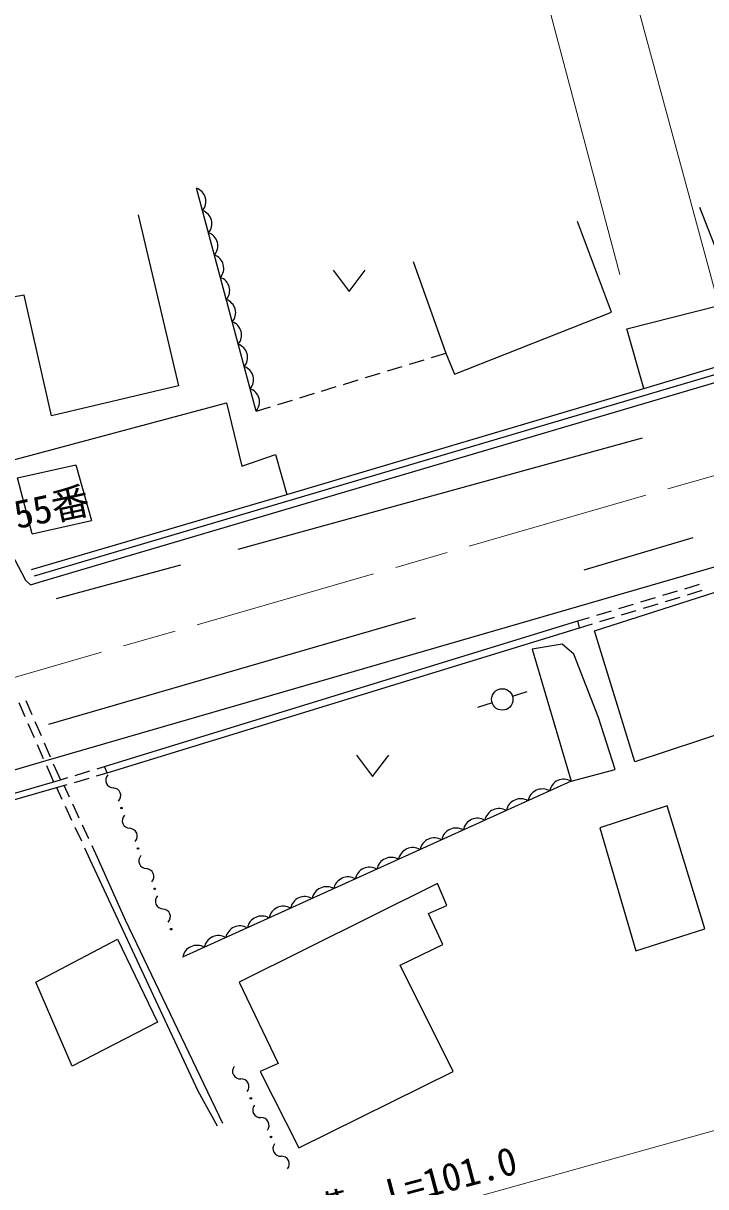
# Model space of a CAD drawing. Units: millimetres, scale not verified. Extents: x 40000 to 680000, y 20000 to 380000.
# Drawn here: x 114696 to 159266, y 244745 to 320764 of the extents above; entities that cross this region are included whole.
import ezdxf
from ezdxf.enums import TextEntityAlignment as Align

# ---------------------------------------------------------------- set-up
doc = ezdxf.new("R2010")
doc.units = ezdxf.units.MM
doc.header["$LTSCALE"] = 1000
doc.linetypes.add('CHAIN', pattern=[18.5, 12, -1.5, 3.5, -1.5])
for name, color, linetype, lineweight in [('M-BGD', 7, 'Continuous', 25), ('M-BMK', 2, 'CHAIN', 13), ('M-STR-HTXT', 7, 'Continuous', 13)]:
    doc.layers.add(name, color=color, linetype=linetype, lineweight=lineweight)
doc.styles.add('ＭＳ ゴシック', font='')
doc.styles.get('ＭＳ ゴシック').set_extended_font_data('MS Gothic')

msp = doc.modelspace()

# ---------------------------------------------------------------- linework, layer by layer
at = {"layer": 'M-BGD'}
for p, q in [((129900, 295424), (126013, 309985)), ((158861, 308751), (161824, 301131)), ((122200, 308243), (124825, 297067)), ((153104, 301893), (150902, 307820)), ((140150, 305195), (142291, 299212)), ((134928, 304638), (135978, 303238)), ((135978, 303238), (137028, 304638)), ((114750, 302994), (110940, 302317)), ((116528, 295120), (114750, 302994)), ((142859, 297829), (153104, 301893)), ((154120, 300793), (160131, 302317)), ((155220, 296898), (154120, 300793)), ((139921, 298488), (140877, 298780)), ((141355, 298926), (142291, 299212)), ((142291, 299212), (142859, 297829)), ((115434, 284650), (161316, 298253)), ((138486, 298049), (139442, 298341)), ((155220, 296898), (161147, 298676)), ((115954, 284306), (161401, 297745)), ((135617, 297172), (136574, 297464)), ((137052, 297611), (138008, 297903)), ((124825, 297067), (116528, 295120)), ((131913, 289979), (155220, 296898)), ((132748, 296295), (133705, 296587)), ((134183, 296733), (135139, 297026)), ((111532, 291564), (127958, 295967)), ((127958, 295967), (128974, 291818)), ((131314, 295856), (132270, 296149)), ((129900, 295424), (130836, 295710)), ((128720, 286399), (155136, 293681)), ((128974, 291818), (131175, 292580)), ((131175, 292580), (131913, 289979)), ((114326, 291056), (118136, 291903)), ((118136, 291903), (119159, 288265)), ((115284, 287405), (114326, 291056)), ((115223, 285084), (131913, 289979)), ((116189, 272599), (176641, 290125)), ((112125, 289532), (114834, 284367)), ((115284, 287405), (119159, 288265)), ((151326, 285045), (158438, 287161)), ((116866, 283182), (124994, 285383)), ((114834, 284367), (115167, 284071)), ((115167, 284071), (115954, 284306)), ((152003, 281065), (159875, 283587)), ((156460, 283388), (157418, 283677)), ((157897, 283821), (158854, 284110)), ((158080, 283421), (159037, 283713)), ((153588, 282521), (154546, 282810)), ((155024, 282955), (155982, 283243)), ((155211, 282544), (156167, 282836)), ((156646, 282982), (157602, 283274)), ((152152, 282088), (153110, 282377)), ((153776, 282106), (154733, 282398)), ((116358, 274969), (140319, 281912)), ((119999, 272202), (150914, 281714)), ((150914, 281714), (151674, 281944)), ((151027, 281266), (150914, 281714)), ((151027, 281266), (151864, 281522)), ((152342, 281668), (153298, 281960)), ((120182, 271791), (151027, 281266)), ((154628, 272514), (152003, 281065)), ((149893, 280198), (147926, 279875)), ((147926, 279875), (150479, 271244)), ((150648, 279541), (149893, 280198)), ((152257, 275393), (150648, 279541)), ((146645, 276794), (147598, 277097)), ((114401, 276383), (114802, 275467)), ((114854, 276508), (115255, 275592)), ((145311, 276370), (144358, 276068)), ((153358, 272006), (152257, 275393)), ((115002, 275009), (115403, 274093)), ((115455, 275134), (115856, 274217)), ((162102, 274986), (154628, 272514)), ((116057, 273759), (116458, 272843)), ((115604, 273635), (116004, 272719)), ((136461, 272945), (137511, 271545)), ((137511, 271545), (138561, 272945)), ((104674, 269212), (116189, 272599)), ((116205, 272260), (116667, 271204)), ((116658, 272385), (117120, 271329)), ((119521, 272057), (120008, 272204)), ((120182, 271791), (120008, 272204)), ((117120, 271329), (117607, 271476)), ((118044, 271165), (119004, 271446)), ((118085, 271621), (119042, 271912)), ((119484, 271586), (120182, 271791)), ((150479, 271244), (153358, 272006)), ((105098, 267857), (117120, 271329)), ((105098, 267434), (116866, 270821)), ((116866, 270821), (117565, 271025)), ((116866, 270821), (117221, 270060)), ((117334, 270972), (117689, 270211)), ((150479, 271244), (125105, 259747)), ((117432, 269606), (117854, 268700)), ((117900, 269758), (118322, 268852)), ((156744, 269635), (152342, 268196)), ((159200, 261592), (156744, 269635)), ((118533, 268398), (118955, 267492)), ((118065, 268247), (118488, 267340)), ((152342, 268196), (154712, 260153)), ((118699, 266887), (119053, 266126)), ((119167, 267039), (119521, 266278)), ((119053, 266126), (126095, 251009)), ((119521, 266278), (121354, 262185)), ((141758, 264555), (128804, 258121)), ((142351, 263116), (141758, 264555)), ((141166, 262608), (142351, 263116)), ((142097, 260576), (141166, 262608)), ((121354, 262185), (127704, 248892)), ((154712, 260153), (159200, 261592)), ((115512, 258121), (120846, 260915)), ((120846, 260915), (123470, 255496)), ((139303, 259221), (142097, 260576)), ((142774, 252279), (139303, 259221)), ((117882, 252617), (115512, 258121)), ((128804, 258121), (131344, 252787)), ((123470, 255496), (117882, 252617)), ((131344, 252787), (130159, 252279)), ((130159, 252279), (132699, 247283)), ((132699, 247283), (142774, 252279)), ((126095, 251009), (127365, 248723))]:
    msp.add_line(p, q, dxfattribs=at)
for centre, radius in [((145978, 276582), 700), ((121110, 269483), 50), ((122192, 266846), 50), ((123274, 264210), 50), ((124355, 261573), 50), ((129556, 250524), 50), ((130874, 247996), 50)]:
    msp.add_circle(centre, radius, dxfattribs=at)
for centre, radius, start, end in [((125715, 309125), 910, 319.02498, 70.86949), ((126103, 307669), 910, 319.02498, 70.86949), ((126492, 306213), 910, 319.02498, 70.86949), ((126881, 304757), 910, 319.02498, 70.86949), ((127270, 303301), 910, 319.02498, 70.86949), ((127658, 301845), 910, 319.02498, 70.86949), ((128047, 300389), 910, 319.02498, 70.86949), ((128436, 298933), 910, 319.02498, 70.86949), ((128824, 297477), 910, 319.02498, 70.86949), ((129213, 296021), 910, 319.02498, 70.86949), ((120585, 271308), 506, 136.36956, 268.24717), ((120554, 270295), 506, 316.36956, 88.24717), ((148591, 269786), 948, 59.70528, 169.04613), ((150001, 270425), 948, 59.70528, 169.04613), ((147181, 269148), 948, 59.70528, 169.04613), ((145771, 268509), 948, 59.70528, 169.04613), ((121666, 268671), 506, 136.36956, 268.24717), ((144362, 267870), 948, 59.70528, 169.04613), ((121635, 267658), 506, 316.36956, 88.24717), ((142952, 267231), 948, 59.70528, 169.04613), ((140133, 265954), 948, 59.70528, 169.04613), ((141542, 266593), 948, 59.70528, 169.04613), ((122748, 266034), 506, 136.36956, 268.24717), ((138723, 265315), 948, 59.70528, 169.04613), ((122717, 265022), 506, 316.36956, 88.24717), ((137313, 264676), 948, 59.70528, 169.04613), ((135904, 264038), 948, 59.70528, 169.04613), ((134494, 263399), 948, 59.70528, 169.04613), ((123830, 263398), 506, 136.36956, 268.24717), ((131675, 262121), 948, 59.70528, 169.04613), ((133084, 262760), 948, 59.70528, 169.04613), ((123799, 262385), 506, 316.36956, 88.24717), ((130265, 261483), 948, 59.70528, 169.04613), ((128855, 260844), 948, 59.70528, 169.04613), ((127446, 260205), 948, 59.70528, 169.04613), ((126036, 259566), 948, 59.70528, 169.04613), ((128867, 252293), 506, 141.59392, 273.47154), ((128928, 251282), 506, 321.59392, 93.47154), ((130184, 249766), 506, 141.59392, 273.47154), ((130246, 248754), 506, 321.59392, 93.47154), ((131502, 247238), 506, 141.59392, 273.47154), ((131563, 246227), 506, 321.59392, 93.47154)]:
    msp.add_arc(centre, radius, start, end, dxfattribs=at)
at = {"layer": 'M-BMK'}
msp.add_line((173128, 295055), (102918, 274787), dxfattribs=at)
at = {"layer": 'M-STR-HTXT'}
for p, q in [((150531, 337665), (160131, 302317)), ((145164, 336426), (153652, 304347)), ((93422, 229936), (185077, 255436))]:
    msp.add_line(p, q, dxfattribs=at)

# ---------------------------------------------------------------- texts
at = {"layer": 'M-BGD', "style": 'ＭＳ ゴシック'}
msp.add_text('55番', height=1833, rotation=12, dxfattribs=at).set_placement((114409, 287185), align=Align.BOTTOM_LEFT)
at = {"layer": 'M-STR-HTXT', "style": 'ＭＳ ゴシック'}
msp.add_text('側溝\u3000L=101.0', height=1833, rotation=15, dxfattribs=at).set_placement((139410, 243016), align=Align.BOTTOM_CENTER)

doc.saveas('drawing.dxf')
